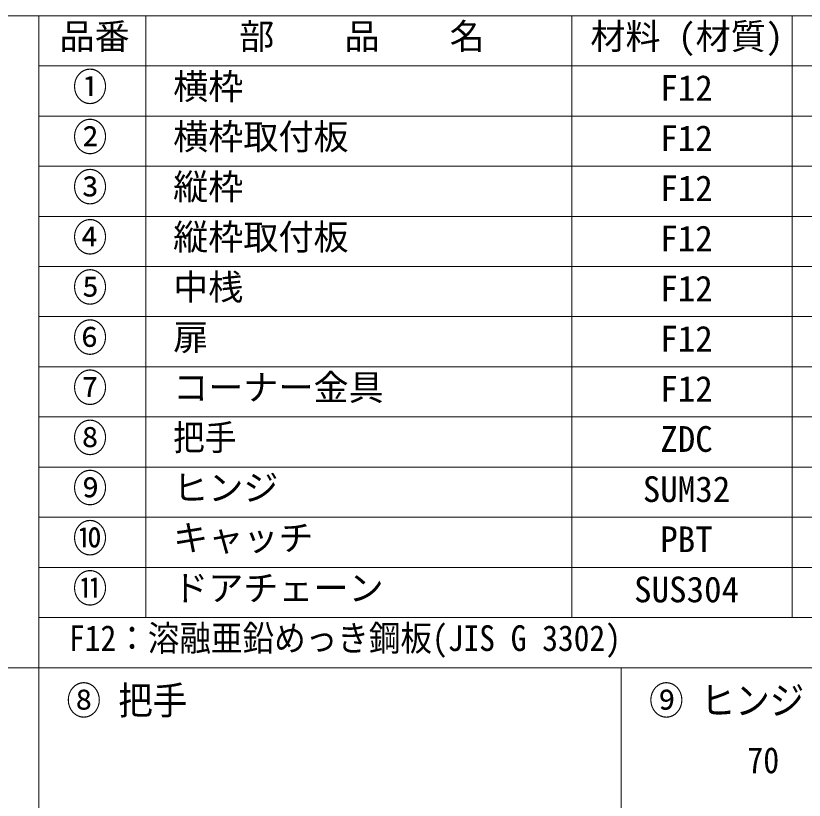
# Model space of a CAD drawing. Units: millimetres at full size, sheet at 1:20; details may follow other scales. Extents: x -4072 to 3728, y -3418 to 2032.
# Drawn here: x 1713 to 3050, y 702 to 2032 of the extents above; entities that cross this region are included whole.
import ezdxf
from ezdxf.enums import TextEntityAlignment as Align

# ---------------------------------------------------------------- set-up
doc = ezdxf.new("R2010")
doc.units = ezdxf.units.MM
doc.header["$LTSCALE"] = 20
for name, color, linetype, lineweight in [('0-1', 7, 'Continuous', 9), ('0-2', 6, 'Continuous', 9), ('0-5', 7, 'Continuous', 9)]:
    doc.layers.add(name, color=color, linetype=linetype, lineweight=lineweight)
doc.styles.add('ＭＳ ゴシック', font='')
doc.styles.get('ＭＳ ゴシック').set_extended_font_data('MS Gothic')

msp = doc.modelspace()

# ---------------------------------------------------------------- linework, layer by layer
at = {"layer": '0-1', "color": 5}
msp.add_lwpolyline([(3727.63, 2031.52), (3727.63, -3418.34), (-4072.17, -3418.34), (-4072.17, 2031.52)], close=True, dxfattribs=at)
at = {"layer": '0-5', "color": 1}
for p, q in [((3727.63, 2031.52), (1751.63, 2031.52)), ((1751.63, 2031.52), (1751.63, 926.52)), ((1933.13, 2031.52), (1933.13, 1011.52)), ((2655.63, 2031.52), (2655.63, 1011.52)), ((3029.22, 2031.52), (3029.22, 1011.52)), ((3727.63, 1946.52), (1751.63, 1946.52)), ((3727.63, 1861.52), (1751.63, 1861.52)), ((3727.63, 1776.52), (1751.63, 1776.52)), ((3727.63, 1691.52), (1751.63, 1691.52)), ((3727.63, 1606.52), (1751.63, 1606.52)), ((3727.63, 1521.52), (1751.63, 1521.52)), ((3727.63, 1436.52), (1751.63, 1436.52)), ((3727.63, 1351.52), (1751.63, 1351.52)), ((3727.63, 1266.52), (1751.63, 1266.52)), ((3727.63, 1181.52), (1751.63, 1181.52)), ((3727.63, 1096.52), (1751.63, 1096.52)), ((3727.63, 1011.52), (1751.63, 1011.52)), ((3727.63, 1011.52), (1751.63, 1011.52)), ((763.63, 926.52), (3727.63, 926.52)), ((3727.63, 926.52), (1751.63, 926.52)), ((1751.63, -2898.48), (1751.63, 926.52)), ((2739.63, -2898.48), (2739.63, 926.52))]:
    msp.add_line(p, q, dxfattribs=at)

# ---------------------------------------------------------------- texts
at = {"layer": '0-2', "color": 7, "style": 'ＭＳ ゴシック', "width": 0.9}
msp.add_text('70', height=44.21, dxfattribs=at).set_placement((2953.33, 734.4), align=Align.BOTTOM_LEFT)
at = {"layer": '0-5', "style": 'ＭＳ ゴシック'}
for s, p in [('品番', (1786.74, 1961.73)), ('部\u3000\u3000品\u3000\u3000名', (2091.55, 1961.73)), ('材料 (材質)', (2687.22, 1961.73)), ('横枠', (1979.59, 1876.73)), ('F12', (2805.66, 1874.27)), ('横枠取付板', (1979.59, 1791.73)), ('F12', (2805.66, 1789.27)), ('縦枠', (1979.59, 1706.73)), ('F12', (2805.66, 1704.27)), ('縦枠取付板', (1979.59, 1621.73)), ('F12', (2805.66, 1619.27)), ('中桟', (1979.59, 1536.73)), ('F12', (2805.66, 1534.27)), ('扉', (1979.59, 1451.73)), ('F12', (2805.66, 1449.27)), ('コーナー金具', (1979.59, 1366.73)), ('F12', (2805.66, 1364.27)), ('ZDC', (2805.66, 1279.27)), ('ヒンジ', (1979.59, 1196.73)), ('SUM32', (2776.1, 1194.27)), ('キャッチ', (1979.59, 1111.73)), ('PBT', (2805.66, 1109.27)), ('ドアチェーン', (1979.59, 1026.73)), ('SUS304', (2761.31, 1024.27))]:
    msp.add_text(s, height=43.62, dxfattribs=at).set_placement(p, align=Align.BOTTOM_LEFT)
at = {"layer": '0-5', "style": 'ＭＳ ゴシック', "width": 0.9}
for s, height, p in [('①', 47.65, (1809.34, 1872.91)), ('②', 47.65, (1809.34, 1787.91)), ('③', 47.65, (1809.34, 1702.91)), ('④', 47.65, (1809.34, 1617.91)), ('⑤', 47.65, (1809.34, 1532.91)), ('⑥', 47.65, (1809.34, 1447.91)), ('⑦', 47.65, (1809.34, 1362.91)), ('⑧', 47.65, (1809.34, 1277.91)), ('把手', 43.62, (1979.59, 1281.73)), ('⑨', 47.65, (1809.34, 1192.91)), ('⑩', 47.65, (1809.34, 1107.91)), ('⑪', 47.65, (1809.34, 1022.91)), ('F12：溶融亜鉛めっき鋼板(JIS G 3302)', 43.62, (1802.95, 941.73)), ('⑧ 把手', 47.65, (1798.76, 832.9)), ('⑨ ヒンジ', 47.65, (2786.76, 832.9))]:
    msp.add_text(s, height=height, dxfattribs=at).set_placement(p, align=Align.BOTTOM_LEFT)

doc.saveas('drawing.dxf')
